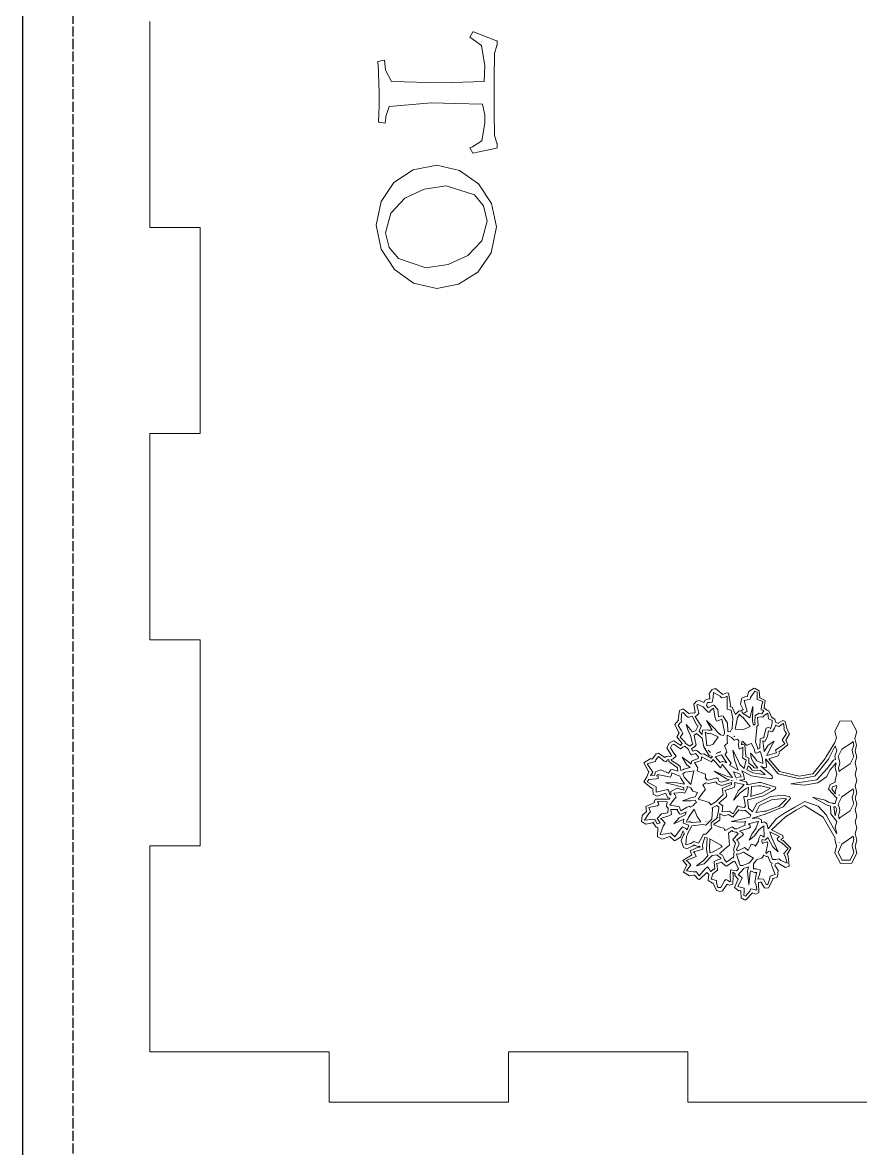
# Model space of a CAD drawing. Header units: millimetres. Extents: x 0 to 610, y 0 to 514.
# Drawn here: x 0 to 50.2, y 110.9 to 178.2 of the extents above; entities that cross this region are included whole.
import ezdxf

# ---------------------------------------------------------------- set-up
doc = ezdxf.new("R2010")
doc.units = ezdxf.units.MM
doc.header["$LTSCALE"] = 0.05
doc.linetypes.add('Dotted', pattern=[15, 12, -3])
doc.layers.get('0').update_dxf_attribs({"plot": 0})
doc.layers.add('CUT', color=1, linetype='Continuous', lineweight=0)
doc.layers.add('ETCH', color=5, linetype='Continuous', lineweight=0)

# ---------------------------------------------------------------- blocks, each defined once
blk = doc.blocks.new('left_outer')
blk.add_lwpolyline([(78, 175.421), (78, 187.737), (75, 187.737), (75, 200.053), (78, 200.053), (78, 212.368), (75, 212.368), (75, 224.684), (78, 224.684), (78, 237), (67.286, 237), (67.286, 240), (56.571, 240), (56.571, 237), (45.857, 237), (45.857, 240), (35.143, 240)])

msp = doc.modelspace()

# ---------------------------------------------------------------- linework, layer by layer
msp.add_lwpolyline([(0, 0), (610, 0), (610, 457), (0, 457)], close=True)
at = {"linetype": 'Dotted'}
msp.add_lwpolyline([(3, 3), (607, 3), (607, 454), (3, 454)], close=True, dxfattribs=at)
at = {"layer": 'ETCH'}
for points in [[(28.381, 170.78), (28.381, 171.004), (28.354, 171.017), (28.203, 171.484), (28.183, 172.886), (28.183, 174.854), (28.203, 176.388), (28.354, 176.855), (28.381, 176.875), (28.381, 177.132), (28.341, 177.145), (26.959, 177.672), (26.92, 177.685), (26.729, 177.356), (26.794, 177.329), (27.434, 176.868), (27.644, 175.651), (27.598, 174.71), (25.07, 174.624), (22.062, 174.716), (21.706, 175.388), (21.654, 175.815), (21.634, 175.987), (21.246, 175.914), (21.285, 175.335), (21.285, 175.17), (21.325, 174.045), (21.325, 173.867), (21.325, 173.248), (21.305, 172.774), (21.285, 172.274), (21.338, 172.274), (21.68, 172.228), (21.713, 172.537), (21.713, 172.616), (21.91, 173.215), (24.445, 173.426), (25.873, 173.393), (27.499, 173.354), (27.644, 172.709), (27.644, 172.682), (27.644, 172.3), (27.644, 172.215), (27.461, 171.158), (26.893, 170.806), (26.729, 170.74), (26.92, 170.418), (27.288, 170.497), (28.341, 170.727), (28.381, 170.747), (28.381, 170.78), (28.381, 170.78)], [(24.774, 169.7), (23.349, 169.424), (22.198, 168.666), (21.428, 167.532), (21.147, 166.126), (21.438, 164.688), (22.225, 163.481), (23.38, 162.651), (24.774, 162.342), (26.068, 162.593), (27.208, 163.32), (28.019, 164.477), (28.328, 166.021), (28.038, 167.423), (27.259, 168.596), (26.126, 169.401), (24.774, 169.7), (24.774, 169.7)], [(25.333, 168.47), (27.008, 167.931), (27.564, 167.27), (27.775, 166.357), (27.456, 165.19), (26.618, 164.316), (25.443, 163.769), (24.109, 163.579), (22.476, 164.138), (21.92, 164.792), (21.706, 165.659), (22.022, 166.843), (22.851, 167.729), (24.014, 168.284), (25.333, 168.476), (25.333, 168.47)]]:
    msp.add_lwpolyline(points, close=True, dxfattribs=at)
for points in [[(43.319, 137.939), (43.218, 137.964), (42.989, 137.863), (42.919, 137.502), (43.084, 137.175), (42.931, 137.086), (42.836, 137.099), (42.626, 136.889), (42.62, 136.876), (42.416, 137.322), (42.295, 137.335), (42.313, 137.487), (42.199, 138.155), (42.104, 138.181), (41.894, 138.098), (41.862, 138.079), (41.429, 138.429), (41.219, 138.378), (41.035, 138.127), (41.08, 137.856), (41.093, 137.805), (41.08, 137.805), (40.997, 137.812), (40.812, 137.748), (40.723, 137.608), (40.462, 137.71), (40.296, 137.672), (40.125, 137.506), (40.208, 136.997), (40.138, 136.965), (40.03, 136.984), (39.826, 136.939), (39.507, 137.194), (39.45, 137.2), (39.266, 137.13), (39.183, 136.544), (39.19, 136.526), (38.986, 136.283), (39.208, 135.819), (39.253, 135.762), (39.234, 135.743), (39.113, 135.552), (39.432, 135.151), (39.432, 135.145), (39.323, 135.043), (39.298, 135.068), (38.923, 135.311), (38.91, 135.311), (38.668, 135.196), (38.521, 134.884), (38.795, 134.432), (38.808, 134.419), (38.707, 134.375), (38.598, 134.388), (38.471, 134.362), (38.401, 134.311), (38.013, 134.566), (37.885, 134.534), (37.663, 134.228), (37.655, 134.228), (37.509, 134.235), (37.133, 133.987), (37.413, 133.477), (37.445, 133.452), (37.324, 133.16), (37.14, 132.867), (37.591, 132.472), (37.687, 132.434), (37.68, 132.402), (37.699, 132.128), (37.935, 131.995), (38.386, 132.154), (38.443, 132.18), (38.577, 131.925), (38.698, 131.874), (38.653, 131.829), (37.826, 131.816), (37.756, 131.677), (37.775, 131.62), (37.253, 131.378), (37.298, 131.091), (37.042, 130.838), (36.992, 130.48), (37.259, 130.321), (37.648, 130.416), (37.667, 130.423), (37.876, 130.149), (37.953, 130.136), (37.972, 130.136), (37.946, 129.576), (38.232, 129.43), (38.684, 129.583), (38.952, 129.36), (39.003, 129.36), (39.325, 129.552), (39.461, 129.882), (39.474, 129.913), (39.48, 129.907), (39.563, 129.754), (39.519, 129.691), (39.364, 129.361), (39.506, 128.94), (39.711, 128.851), (40.073, 129.036), (40.15, 129.093), (40.207, 129.061), (40.405, 128.997), (40.456, 129.004), (40.487, 128.959), (40.392, 128.953), (39.908, 128.73), (40.003, 128.482), (39.99, 128.476), (39.475, 128.151), (39.691, 127.903), (39.717, 127.884), (39.698, 127.865), (39.513, 127.458), (39.876, 127.247), (40.124, 127.279), (40.175, 127.285), (40.188, 127.26), (40.385, 127.037), (40.474, 127.018), (40.913, 127.445), (41.015, 127.324), (40.977, 126.968), (41.251, 126.802), (41.289, 126.802), (41.473, 126.363), (41.677, 126.312), (41.843, 126.35), (42.117, 126.745), (42.25, 126.681), (42.46, 126.751), (42.479, 127.203), (42.453, 127.458), (42.593, 127.362), (42.587, 127.261), (42.771, 127.051), (42.555, 126.542), (42.809, 126.344), (42.93, 126.357), (42.937, 126.357), (42.93, 126.332), (42.949, 125.931), (43.165, 125.804), (43.242, 125.797), (43.637, 126.23), (43.834, 126.154), (44.018, 126.243), (44, 126.822), (43.993, 126.835), (44.101, 126.854), (44.165, 126.861), (44.178, 126.816), (44.356, 126.53), (44.477, 126.505), (44.598, 126.523), (44.84, 127.013), (44.84, 127.052), (44.859, 127.058), (45.126, 127.173), (45.167, 127.558), (44.96, 127.873), (44.96, 127.873), (45.017, 127.949), (45.151, 128.026), (45.151, 128.026), (45.176, 128), (45.609, 127.746), (45.819, 127.816), (45.768, 128.408), (45.704, 128.547), (45.704, 128.547), (45.729, 128.554), (45.933, 128.885), (45.462, 129.343), (45.335, 129.4), (45.462, 129.515), (45.437, 129.648), (44.762, 129.998), (45.609, 130.774), (46.252, 131.156), (46.742, 131.449), (47.856, 130.755), (47.932, 130.602), (48.568, 129.501), (48.562, 129.418), (48.664, 129.03), (48.555, 128.61), (48.886, 127.98), (49.574, 127.999), (49.873, 128.623), (49.777, 128.992), (49.867, 129.367), (49.772, 129.768), (49.873, 130.118), (49.778, 130.462), (49.861, 130.812), (49.772, 131.181), (49.873, 131.537), (49.778, 131.881), (49.861, 132.225), (49.772, 132.594), (49.867, 132.944), (49.772, 133.288), (49.854, 133.638), (49.765, 134.007), (49.867, 134.357), (49.772, 134.694), (49.854, 135.044), (49.753, 135.439), (49.867, 135.866), (49.524, 136.502), (48.849, 136.477), (48.55, 135.859), (48.645, 135.49), (48.562, 135.217), (48.015, 134.338), (47.983, 134.255), (47.258, 133.365), (47.232, 133.346), (46.428, 133.204), (45.246, 133.473), (44.61, 134.224), (45.164, 134.409), (45.246, 134.568), (45.202, 134.657), (45.259, 134.682), (45.736, 135.071), (45.628, 135.351), (45.844, 135.727), (45.698, 135.994), (45.596, 136.471), (45.437, 136.522), (45.176, 136.356), (45.169, 136.343), (45.004, 136.433), (44.959, 136.611), (44.762, 136.719), (44.762, 136.732), (44.609, 137.101), (44.488, 137.132), (44.322, 137.279), (44.322, 137.279), (44.399, 137.712), (44.08, 137.877), (44.08, 137.877), (44.042, 138.304), (43.794, 138.444), (43.724, 138.45), (43.41, 138.261), (43.319, 137.939), (43.319, 137.939)], [(41.06, 137.602), (41.219, 137.615), (41.276, 137.901), (41.308, 138.194), (41.696, 137.984), (41.785, 137.869), (42.001, 137.926), (42.11, 137.977), (42.122, 137.526), (42.122, 137.207), (42.313, 137.137), (42.365, 137.137), (42.422, 136.845), (42.466, 136.66), (42.409, 136.03), (42.371, 136.005), (42.308, 135.846), (42.206, 135.865), (42.155, 135.858), (42.137, 136.367), (41.875, 136.781), (41.785, 136.8), (41.607, 136.743), (41.567, 137.189), (41.321, 137.449), (41.283, 137.449), (40.99, 137.278), (40.939, 137.348), (40.888, 137.424), (40.939, 137.595), (41.06, 137.602), (41.06, 137.602)], [(43.783, 138.276), (43.904, 138.219), (43.911, 137.946), (43.917, 137.78), (44.083, 137.716), (44.242, 137.66), (44.166, 137.386), (44.153, 137.17), (44.242, 137.131), (44.319, 137.106), (44.191, 136.915), (44.178, 136.922), (44.026, 136.96), (43.79, 136.826), (43.771, 136.426), (43.79, 136.305), (43.688, 136.241), (43.65, 136.381), (43.637, 136.502), (43.656, 137.355), (43.484, 136.687), (43.134, 136.903), (43.102, 136.916), (43.084, 136.947), (43.192, 137.004), (43.319, 137.087), (43.262, 137.272), (43.129, 137.724), (43.307, 137.755), (43.491, 137.8), (43.517, 137.895), (43.783, 138.276), (43.783, 138.276)], [(40.398, 137.048), (40.309, 137.43), (40.372, 137.487), (40.691, 137.347), (40.722, 137.309), (40.774, 137.232), (40.983, 137.016), (41.06, 137.023), (41.13, 137.118), (41.301, 137.251), (41.409, 136.685), (41.473, 136.481), (41.625, 136.526), (41.797, 136.602), (41.963, 135.838), (41.963, 135.768), (41.906, 135.635), (41.721, 135.673), (41.517, 135.845), (41.517, 135.845), (41.422, 135.991), (40.887, 136.519), (41.218, 135.946), (40.989, 135.953), (40.932, 135.966), (40.646, 135.947), (40.621, 135.692), (40.443, 135.877), (40.506, 136.055), (40.576, 136.182), (40.43, 136.412), (40.201, 136.762), (40.302, 136.832), (40.423, 136.94), (40.398, 137.048), (40.398, 137.048)], [(44.064, 137.907), (44.064, 137.907), (44.038, 137.907), (44.051, 137.907), (44.064, 137.907), (44.064, 137.907)], [(44.305, 137.233), (44.324, 137.278), (44.305, 137.233), (44.305, 137.233)], [(39.615, 135.177), (39.608, 135.228), (39.526, 135.311), (39.309, 135.521), (39.379, 135.597), (39.474, 135.75), (39.366, 135.941), (39.188, 136.234), (39.296, 136.355), (39.398, 136.45), (39.379, 136.603), (39.405, 136.972), (39.481, 136.997), (39.71, 136.761), (39.767, 136.717), (39.843, 136.723), (40.021, 136.78), (40.314, 136.252), (40.378, 136.195), (40.359, 136.163), (40.251, 135.934), (40.034, 135.819), (39.939, 135.959), (39.678, 136.283), (39.799, 135.857), (39.927, 135.653), (40.035, 135.201), (40.073, 135.125), (39.882, 134.997), (39.615, 135.177), (39.615, 135.177)], [(42.861, 136.896), (42.912, 136.832), (42.989, 136.743), (43.065, 136.718), (43.504, 136.164), (43.459, 136.139), (43.09, 135.986), (42.6, 136.011), (42.734, 136.705), (42.803, 136.807), (42.861, 136.896), (42.861, 136.896)], [(42.994, 137.036), (43.064, 136.959), (42.994, 137.036), (42.994, 137.036)], [(44.541, 136.953), (44.573, 136.787), (44.598, 136.615), (44.738, 136.558), (44.801, 136.54), (44.808, 136.355), (44.795, 136.279), (44.743, 136.126), (44.725, 136.069), (44.578, 136.114), (44.457, 136.069), (44.324, 135.617), (44.305, 135.49), (44.242, 135.496), (44.095, 135.426), (44.064, 134.873), (43.943, 134.816), (43.943, 134.841), (43.815, 135.242), (43.892, 136.088), (43.866, 136.127), (43.968, 136.248), (43.955, 136.47), (43.936, 136.706), (44.082, 136.751), (44.254, 136.725), (44.356, 136.846), (44.541, 136.953), (44.541, 136.953)], [(39.201, 136.514), (39.208, 136.495), (39.201, 136.514), (39.201, 136.514)], [(45.496, 136.335), (45.521, 136.087), (45.502, 135.998), (45.585, 135.865), (45.661, 135.737), (45.502, 135.501), (45.407, 135.374), (45.496, 135.241), (45.56, 135.12), (45.203, 134.884), (45.006, 134.751), (45.063, 134.591), (44.49, 134.432), (44.732, 134.929), (44.929, 135.291), (44.573, 135.043), (44.337, 134.661), (44.254, 135.311), (44.292, 135.298), (44.394, 135.285), (44.527, 135.59), (44.591, 135.915), (44.597, 135.915), (44.667, 135.883), (44.782, 135.845), (44.833, 135.858), (44.947, 136.067), (45.024, 136.265), (45.055, 136.233), (45.195, 136.157), (45.227, 136.157), (45.355, 136.258), (45.463, 136.348), (45.496, 136.335), (45.496, 136.335)], [(44.713, 136.011), (44.719, 136.036), (44.719, 136.036), (44.713, 136.011), (44.713, 136.011)], [(39.265, 135.75), (39.278, 135.737), (39.265, 135.75), (39.265, 135.75)], [(40.557, 134.503), (40.302, 134.732), (40.213, 134.745), (40.06, 134.7), (39.99, 134.833), (40.181, 134.967), (40.276, 135.068), (40.207, 135.304), (40.143, 135.654), (40.296, 135.744), (40.62, 135.47), (40.728, 134.942), (41.014, 134.445), (41.244, 134.369), (41.154, 134.279), (40.721, 134.534), (40.557, 134.503), (40.557, 134.503)], [(40.869, 135.782), (40.958, 135.756), (41.015, 135.756), (41.11, 135.763), (41.587, 135.54), (41.288, 135.114), (41.129, 135.044), (40.913, 135.019), (40.843, 135.584), (40.85, 135.616), (40.825, 135.749), (40.806, 135.819), (40.869, 135.782), (40.869, 135.782)], [(42.873, 134.84), (43.013, 134.897), (43.051, 134.922), (43.058, 134.457), (43.045, 134.286), (43.204, 134.191), (43.255, 134.178), (43.128, 133.656), (42.886, 133.892), (42.879, 133.898), (42.739, 134.222), (42.466, 134.751), (42.555, 134.165), (42.778, 133.56), (42.268, 133.859), (42.351, 133.98), (42.224, 134.158), (41.981, 134.502), (42.013, 134.527), (42.108, 134.623), (42.045, 134.832), (41.962, 135.017), (42.032, 135.087), (42.134, 135.17), (42.127, 135.367), (42.127, 135.653), (42.382, 135.5), (42.534, 135.354), (42.662, 135.386), (42.738, 135.405), (42.808, 135.315), (42.815, 135.264), (42.802, 135.06), (42.815, 134.882), (42.828, 134.825), (42.873, 134.84), (42.873, 134.84)], [(42.524, 135.546), (42.555, 135.559), (42.555, 135.559), (42.524, 135.546), (42.524, 135.546)], [(42.568, 135.566), (42.555, 135.559), (42.542, 135.584), (42.542, 135.584), (42.587, 135.566), (42.568, 135.566), (42.568, 135.566)], [(44.248, 133.949), (43.898, 134.114), (43.752, 134.318), (43.516, 134.573), (43.573, 134.235), (43.732, 133.949), (43.961, 133.669), (43.726, 133.688), (43.656, 133.789), (43.42, 133.98), (43.42, 134.266), (43.236, 134.375), (43.242, 134.4), (43.172, 135.043), (43.045, 135.106), (42.981, 135.074), (42.994, 135.252), (43.039, 135.259), (43.052, 135.259), (43.167, 135.157), (43.281, 135.049), (43.332, 135.043), (43.453, 135.1), (43.548, 135.144), (43.567, 135.144), (43.739, 134.801), (43.802, 134.597), (43.885, 134.565), (44.018, 134.635), (44.075, 134.68), (44.107, 134.648), (44.184, 134.374), (44.222, 134.241), (44.248, 133.949), (44.248, 133.949)], [(49.683, 135.056), (49.6, 134.764), (49.613, 134.624), (49.696, 134.369), (49.473, 133.943), (48.869, 133.529), (48.805, 133.472), (48.773, 133.688), (48.856, 133.981), (48.843, 134.121), (48.76, 134.375), (48.983, 134.802), (49.588, 135.215), (49.651, 135.272), (49.683, 135.056), (49.683, 135.056)], [(39.061, 134.395), (38.94, 134.573), (38.724, 134.885), (38.813, 135.056), (38.922, 135.113), (39.157, 134.942), (39.323, 134.827), (39.469, 134.922), (39.59, 134.992), (39.781, 134.814), (39.8, 134.782), (39.915, 134.553), (39.991, 134.477), (40.112, 134.515), (40.227, 134.547), (40.405, 134.356), (40.392, 134.273), (40.385, 134.248), (40.334, 134.241), (39.984, 134.095), (39.977, 133.917), (39.812, 134.05), (39.436, 134.336), (39.697, 133.903), (39.907, 133.719), (39.531, 133.617), (39.5, 133.604), (39.353, 133.534), (39.315, 133.7), (39.328, 133.757), (39.162, 133.897), (38.787, 134.139), (38.781, 134.19), (38.882, 134.241), (39.061, 134.395), (39.061, 134.395)], [(39.36, 135.005), (39.342, 135.024), (39.348, 135.024), (39.36, 135.005), (39.36, 135.005)], [(40.837, 134.821), (40.812, 134.821), (40.837, 134.821), (40.837, 134.821), (40.837, 134.821)], [(41.117, 134.611), (41.117, 134.611), (40.977, 134.751), (41.117, 134.611), (41.117, 134.611)], [(41.722, 134.668), (41.684, 134.636), (41.454, 134.56), (41.722, 134.668), (41.722, 134.668)], [(45.158, 133.332), (46.465, 133.029), (47.347, 133.198), (47.373, 133.217), (48.181, 134.204), (48.213, 134.286), (48.582, 135.006), (48.665, 134.732), (48.563, 134.382), (48.588, 134.197), (48.474, 134.146), (48.092, 133.65), (47.474, 132.987), (46.704, 132.854), (45.915, 132.733), (46.717, 132.657), (47.544, 132.803), (48.048, 133.159), (48.27, 133.567), (48.607, 133.98), (48.639, 133.987), (48.575, 133.688), (48.671, 133.312), (48.569, 132.95), (48.575, 132.829), (48.276, 132.695), (48.168, 132.422), (48.639, 131.912), (48.658, 131.912), (48.665, 131.899), (48.57, 131.569), (48.442, 131.569), (48.436, 131.575), (48.397, 131.575), (48.181, 131.638), (47.977, 131.753), (47.213, 131.944), (47.876, 131.587), (48.092, 131.466), (48.302, 131.396), (48.322, 130.949), (48.652, 130.506), (48.665, 130.499), (48.665, 130.493), (48.57, 130.143), (48.665, 129.799), (48.652, 129.767), (48.124, 130.722), (48.047, 130.875), (47.55, 131.407), (46.762, 131.677), (46.164, 131.352), (45.553, 130.99), (45.064, 130.671), (44.566, 130.042), (44.483, 130.341), (44.362, 130.455), (44.324, 130.462), (44.171, 130.41), (44.165, 130.595), (43.936, 130.703), (43.643, 130.671), (43.643, 130.678), (44.4, 130.926), (45.47, 131.363), (45.896, 131.861), (45.864, 131.969), (45.476, 132.059), (44.738, 131.982), (43.889, 131.566), (43.656, 131.117), (43.643, 131.066), (43.369, 131.295), (43.394, 131.326), (43.338, 131.785), (43.356, 131.785), (44.285, 132.014), (44.75, 132.288), (44.986, 132.428), (45.024, 132.536), (44.139, 132.809), (44.006, 132.816), (43.299, 132.688), (43.299, 132.695), (43.331, 132.739), (43.261, 132.861), (42.866, 132.956), (42.949, 132.962), (43.153, 133), (43.102, 133.299), (43, 133.516), (43.573, 133.21), (44.299, 133.102), (44.712, 133.051), (44.751, 133.044), (44.833, 133.096), (44.808, 133.223), (44.127, 133.796), (44.375, 133.701), (44.394, 133.701), (44.47, 133.739), (44.477, 133.841), (44.42, 134.216), (44.42, 134.216), (44.426, 134.216), (45.158, 133.332), (45.158, 133.332)], [(37.598, 133.325), (37.674, 133.44), (37.541, 133.637), (37.337, 133.943), (37.649, 134.038), (37.827, 134.07), (37.865, 134.171), (38.005, 134.369), (38.355, 134.095), (38.463, 134.05), (38.533, 134.14), (38.552, 134.178), (38.635, 134.191), (38.635, 134.07), (39.125, 133.713), (39.15, 133.7), (39.169, 133.49), (38.838, 133.586), (38.755, 133.573), (38.609, 133.382), (38.157, 133.566), (37.845, 133.465), (37.769, 133.235), (37.686, 133.248), (37.533, 133.235), (37.598, 133.325), (37.598, 133.325)], [(42.434, 133.115), (42.142, 133.185), (41.346, 133.497), (42.084, 133.032), (42.25, 132.981), (41.785, 132.841), (41.639, 132.886), (41.607, 132.962), (41.588, 133.039), (41.506, 133.096), (41.385, 133.064), (41.009, 132.962), (40.901, 132.981), (40.799, 133.108), (40.818, 133.147), (40.825, 133.312), (40.704, 133.351), (40.328, 133.523), (40.347, 133.574), (40.36, 133.701), (40.322, 133.752), (40.162, 134.013), (40.353, 134.058), (40.557, 134.134), (40.589, 134.274), (40.595, 134.344), (41.028, 134.128), (41.162, 134.058), (41.251, 134.141), (41.289, 134.198), (41.563, 133.879), (41.684, 133.739), (41.728, 133.701), (41.766, 133.752), (41.823, 133.866), (41.83, 133.905), (42.434, 133.115), (42.434, 133.115)], [(41.811, 134.083), (41.709, 134.013), (41.41, 134.356), (41.779, 134.464), (42.071, 134.019), (42.084, 134), (42.065, 134.019), (41.868, 134.083), (41.811, 134.083), (41.811, 134.083)], [(38.699, 132.097), (38.623, 132.306), (38.566, 132.402), (38.298, 132.338), (37.872, 132.237), (37.878, 132.364), (37.872, 132.555), (37.655, 132.67), (37.337, 132.854), (37.439, 133.007), (37.872, 133.032), (37.993, 133.057), (37.986, 133.21), (37.948, 133.305), (38.559, 133.178), (38.725, 133.127), (38.788, 133.273), (38.82, 133.394), (39.297, 133.197), (39.354, 133.082), (39.577, 132.713), (38.883, 132.846), (38.425, 132.802), (38.934, 132.674), (39.539, 132.522), (39.539, 132.458), (39.532, 132.369), (39.532, 132.369), (39.137, 132.477), (38.762, 132.273), (38.755, 132.057), (38.699, 132.097), (38.699, 132.097)], [(39.558, 133.134), (39.526, 133.198), (39.475, 133.344), (39.577, 133.42), (39.628, 133.439), (40.143, 133.522), (40.13, 133.509), (39.939, 132.701), (39.558, 133.134), (39.558, 133.134)], [(42.498, 133.452), (42.873, 133.331), (42.93, 133.21), (42.956, 133.153), (42.937, 133.153), (42.638, 133.115), (42.498, 133.452), (42.498, 133.452)], [(44.114, 133.535), (44.4, 133.293), (44.318, 133.299), (43.655, 133.395), (43.286, 133.566), (43.382, 133.808), (43.483, 133.725), (43.611, 133.554), (44.114, 133.535), (44.114, 133.535)], [(37.871, 133.224), (37.878, 133.224), (37.941, 133.211), (37.871, 133.224), (37.871, 133.224)], [(38.947, 131.824), (39.061, 131.945), (38.985, 132.104), (38.922, 132.18), (39.45, 132.212), (39.59, 132.174), (39.736, 132.473), (39.742, 132.587), (39.952, 132.498), (40.067, 132.307), (40.347, 132.224), (40.207, 131.963), (39.946, 131.893), (39.443, 131.715), (39.953, 131.715), (40.214, 131.767), (40.296, 131.627), (40.157, 131.55), (40.1, 131.442), (39.934, 131.347), (39.851, 131.404), (39.692, 131.321), (39.348, 131.117), (39.31, 131.212), (39.278, 131.372), (39.062, 131.403), (38.687, 131.473), (38.947, 131.824), (38.947, 131.824)], [(39.729, 132.587), (39.729, 132.587), (39.711, 132.568), (39.729, 132.587), (39.729, 132.587)], [(42.371, 132.822), (42.384, 132.689), (42.384, 132.689), (41.83, 132.466), (41.887, 132.097), (41.436, 131.664), (41.41, 131.633), (41.143, 131.493), (41.035, 131.626), (40.806, 131.709), (40.392, 131.83), (40.685, 132.25), (40.825, 132.39), (40.729, 132.581), (40.666, 132.67), (40.85, 132.791), (41.022, 132.759), (41.442, 132.861), (41.525, 132.734), (41.799, 132.638), (42.371, 132.822), (42.371, 132.822)], [(43.141, 132.689), (43.007, 132.561), (42.772, 132.319), (42.491, 131.772), (42.892, 132.198), (43.255, 132.466), (43.286, 132.479), (43.382, 132.517), (43.388, 132.492), (43.35, 132.053), (43.305, 131.976), (43.165, 131.989), (43.108, 131.976), (43.108, 131.919), (43.147, 131.741), (43.216, 131.398), (43.127, 131.328), (42.892, 131.366), (42.752, 131.429), (42.631, 131.232), (42.478, 130.939), (42.306, 131.067), (42.243, 131.105), (42.167, 131.086), (41.829, 131.073), (41.836, 131.321), (41.867, 131.429), (41.778, 131.493), (41.619, 131.588), (42.039, 131.945), (42.109, 132.014), (42.052, 132.186), (41.982, 132.332), (42.453, 132.504), (42.555, 132.549), (42.574, 132.727), (42.567, 132.809), (43.141, 132.689), (43.141, 132.689)], [(42.403, 132.912), (42.384, 132.93), (42.377, 132.943), (42.422, 132.93), (42.403, 132.912), (42.403, 132.912)], [(42.677, 133.02), (42.677, 133.02), (42.695, 133.013), (42.677, 133.02), (42.677, 133.02)], [(43.567, 132.574), (44, 132.619), (44.128, 132.613), (44.707, 132.485), (44.185, 132.173), (43.523, 131.976), (43.53, 131.982), (43.581, 132.523), (43.567, 132.574), (43.567, 132.574)], [(48.665, 132.606), (48.582, 132.256), (48.588, 132.141), (48.366, 132.422), (48.417, 132.555), (48.646, 132.644), (48.665, 132.606), (48.665, 132.606)], [(49.683, 132.237), (49.6, 131.945), (49.613, 131.811), (49.696, 131.557), (49.473, 131.13), (48.869, 130.717), (48.805, 130.653), (48.773, 130.851), (48.856, 131.143), (48.843, 131.277), (48.76, 131.531), (48.983, 131.957), (49.581, 132.371), (49.651, 132.435), (49.683, 132.237), (49.683, 132.237)], [(48.799, 132.071), (48.83, 132.09), (48.805, 132.065), (48.799, 132.071), (48.799, 132.071)], [(37.935, 130.347), (37.865, 130.48), (37.802, 130.633), (37.586, 130.608), (37.172, 130.57), (37.446, 130.965), (37.541, 131.066), (37.471, 131.212), (37.446, 131.327), (37.942, 131.422), (38.044, 131.479), (38.019, 131.587), (37.955, 131.677), (38.528, 131.658), (38.496, 131.41), (38.586, 131.27), (38.567, 131.009), (38.19, 130.945), (37.937, 130.672), (38.108, 130.398), (37.935, 130.347), (37.935, 130.347)], [(38.985, 129.564), (38.858, 129.704), (38.762, 129.818), (38.61, 129.774), (38.113, 129.704), (38.298, 130.213), (38.412, 130.385), (38.266, 130.544), (38.126, 130.665), (38.629, 130.836), (38.801, 130.907), (38.775, 131.034), (38.762, 131.212), (38.89, 131.2), (39.074, 131.212), (39.113, 131.212), (39.265, 130.945), (39.36, 130.926), (39.672, 131.066), (39.615, 130.882), (39.246, 130.716), (38.922, 130.341), (39.303, 130.519), (39.526, 130.633), (39.494, 130.379), (39.819, 130.271), (39.729, 129.99), (39.64, 130.06), (39.456, 130.175), (39.278, 129.946), (38.985, 129.564), (38.985, 129.564)], [(39.151, 131.206), (39.151, 131.206), (39.176, 131.212), (39.151, 131.206), (39.151, 131.206)], [(39.647, 129.087), (39.692, 129.59), (39.768, 129.755), (39.762, 129.794), (40.01, 130.22), (40.672, 130.315), (40.672, 130.315), (40.672, 130.315), (40.85, 130.271), (41.2, 130.621), (41.238, 131.225), (41.245, 131.264), (41.219, 131.282), (41.213, 131.301), (41.493, 131.435), (41.627, 131.339), (41.608, 131.123), (41.506, 130.684), (41.156, 130.398), (41.156, 130.201), (41.201, 130.118), (40.876, 129.768), (40.87, 129.73), (40.698, 129.73), (40.571, 129.469), (40.41, 129.195), (40.302, 129.233), (40.124, 129.284), (39.946, 129.182), (39.647, 129.087), (39.647, 129.087)], [(39.812, 130.462), (39.672, 130.455), (39.749, 130.601), (39.774, 130.627), (39.799, 130.735), (40.143, 131.231), (40.334, 130.786), (40.544, 130.462), (39.996, 130.436), (39.926, 130.468), (39.812, 130.462), (39.812, 130.462)], [(43.841, 131.028), (43.847, 131.047), (44.049, 131.437), (44.776, 131.779), (45.477, 131.855), (45.668, 131.836), (45.222, 131.396), (44.433, 131.104), (44.338, 131.104), (43.841, 131.028), (43.841, 131.028)], [(48.588, 131.365), (48.665, 131.2), (48.582, 130.856), (48.582, 130.831), (48.499, 131.372), (48.588, 131.365), (48.588, 131.365)], [(43.154, 131.136), (43.16, 131.136), (43.224, 131.136), (43.542, 130.862), (43.466, 130.741), (42.969, 130.627), (42.383, 130.48), (42.969, 130.449), (43.236, 130.493), (43.198, 130.449), (43.179, 130.302), (43.198, 130.277), (42.734, 130.061), (42.695, 130.054), (42.581, 130.048), (42.428, 130.175), (42.262, 130.093), (41.995, 129.953), (41.957, 130.01), (41.912, 130.093), (41.734, 130.131), (41.314, 130.29), (41.314, 130.335), (41.632, 130.544), (41.677, 130.576), (41.677, 130.735), (41.684, 130.958), (41.944, 130.831), (42.192, 130.901), (42.466, 130.754), (42.81, 131.187), (43.007, 131.117), (43.154, 131.136), (43.154, 131.136)], [(41.518, 130.697), (41.518, 130.697), (41.581, 130.722), (41.518, 130.697), (41.518, 130.697)], [(37.718, 130.449), (37.75, 130.462), (37.718, 130.449), (37.718, 130.449), (37.718, 130.449)], [(40.85, 130.48), (40.843, 130.474), (40.85, 130.48), (40.85, 130.48)], [(42.677, 129.844), (42.772, 129.749), (42.466, 129.412), (42.619, 129.202), (42.491, 128.788), (42.53, 128.699), (42.491, 128.324), (42.422, 128.311), (42.307, 128.209), (42.071, 128.056), (41.938, 128.234), (41.938, 128.234), (41.919, 128.311), (41.843, 128.476), (41.754, 128.508), (41.652, 128.565), (41.951, 128.839), (42.256, 129.068), (42.205, 129.8), (42.396, 129.953), (42.396, 129.959), (42.46, 129.889), (42.619, 129.851), (42.677, 129.844), (42.677, 129.844)], [(44.325, 129.557), (44.261, 129.609), (44.102, 129.666), (44.007, 129.475), (44, 129.335), (44, 129.335), (44, 129.316), (43.816, 129.004), (43.771, 129.067), (43.561, 129.131), (43.504, 128.985), (43.365, 128.749), (43.308, 128.819), (43.161, 128.94), (43.021, 128.845), (42.741, 128.743), (42.684, 128.813), (42.812, 129.119), (42.843, 129.175), (42.729, 129.347), (42.672, 129.379), (43.009, 129.627), (43.098, 129.716), (43.028, 129.818), (42.857, 129.907), (43.41, 130.085), (43.512, 130.155), (43.467, 130.269), (43.385, 130.346), (43.951, 130.486), (44.002, 130.479), (43.856, 130.129), (43.856, 130.116), (43.843, 130.091), (43.595, 129.734), (43.436, 129.378), (43.76, 129.626), (44.008, 129.982), (44.027, 130.007), (44.319, 130.224), (44.325, 129.557), (44.325, 129.557)], [(40.455, 127.235), (40.366, 127.362), (40.296, 127.47), (40.092, 127.483), (39.698, 127.547), (39.825, 127.731), (39.946, 127.878), (39.781, 128.087), (39.666, 128.164), (40.023, 128.291), (40.258, 128.399), (40.162, 128.609), (40.105, 128.673), (40.411, 128.762), (40.665, 128.838), (40.647, 129.093), (40.768, 129.462), (40.781, 129.551), (40.787, 129.551), (40.915, 129.519), (40.882, 128.788), (40.895, 128.73), (40.895, 128.66), (40.971, 128.463), (40.99, 128.45), (40.691, 128.132), (40.283, 127.846), (40.754, 127.96), (41.225, 128.456), (41.238, 128.456), (41.493, 128.488), (41.722, 128.317), (41.735, 128.31), (41.741, 128.266), (41.741, 128.253), (41.569, 128.195), (41.34, 128.094), (41.359, 127.795), (41.39, 127.687), (41.327, 127.629), (41.308, 127.642), (41.136, 127.509), (41.13, 127.502), (41.021, 127.68), (40.945, 127.788), (40.799, 127.667), (40.455, 127.235), (40.455, 127.235)], [(41.741, 129.08), (41.817, 128.972), (41.811, 128.966), (41.238, 128.66), (41.231, 128.66), (41.111, 128.635), (41.079, 128.622), (41.085, 128.667), (41.079, 128.756), (41.06, 128.839), (41.085, 129.443), (41.741, 129.08), (41.741, 129.08)], [(45.253, 129.596), (45.241, 129.589), (45.107, 129.468), (45.139, 129.347), (45.406, 129.188), (45.756, 128.876), (45.693, 128.774), (45.515, 128.577), (45.598, 128.354), (45.712, 128.004), (45.324, 128.163), (45.229, 128.252), (45.031, 128.208), (44.827, 128.208), (44.738, 128.513), (44.706, 128.685), (44.637, 128.71), (44.509, 128.634), (44.458, 128.583), (44.439, 128.621), (44.528, 129.086), (44.554, 129.207), (44.49, 129.264), (44.344, 129.225), (44.229, 129.174), (44.198, 129.295), (44.204, 129.416), (44.344, 129.365), (44.414, 129.384), (44.547, 129.53), (44.846, 128.983), (45.165, 128.677), (44.764, 129.543), (44.675, 129.861), (44.7, 129.848), (45.253, 129.596), (45.253, 129.596)], [(49.683, 129.386), (49.594, 129.062), (49.607, 128.928), (49.689, 128.641), (49.473, 128.177), (48.99, 128.17), (48.76, 128.629), (48.983, 129.138), (49.581, 129.552), (49.645, 129.621), (49.683, 129.386), (49.683, 129.386)], [(48.805, 129.24), (48.818, 129.246), (48.805, 129.24), (48.805, 129.24), (48.805, 129.24)], [(40.525, 128.979), (40.506, 128.979), (40.525, 128.979), (40.525, 128.979)], [(43.198, 127.916), (43.09, 127.884), (43.052, 127.865), (42.899, 127.852), (42.842, 128.005), (42.836, 128.075), (42.791, 128.138), (42.683, 128.559), (42.823, 128.527), (43.09, 128.648), (43.688, 128.291), (43.421, 127.999), (43.198, 127.916), (43.198, 127.916)], [(42.301, 127.146), (42.339, 126.91), (42.275, 126.885), (42.135, 126.986), (42.034, 127.025), (41.957, 126.942), (41.748, 126.535), (41.556, 126.547), (41.486, 126.815), (41.486, 126.955), (41.314, 127.006), (41.155, 127.037), (41.27, 127.368), (41.461, 127.515), (41.537, 127.572), (41.524, 127.858), (41.486, 127.979), (41.493, 127.979), (41.594, 127.998), (41.779, 128.056), (42.021, 127.846), (42.11, 127.833), (42.467, 128.087), (42.48, 128.106), (42.537, 128.113), (42.568, 128.106), (42.638, 128.005), (42.791, 127.667), (42.798, 127.667), (42.677, 127.534), (42.326, 127.604), (42.301, 127.146), (42.301, 127.146)], [(44.719, 128.043), (44.809, 127.998), (44.79, 127.973), (44.752, 127.903), (44.815, 127.77), (44.987, 127.324), (44.847, 127.273), (44.688, 127.216), (44.649, 127.025), (44.541, 126.726), (44.459, 126.72), (44.376, 126.885), (44.286, 127.051), (44.07, 127.057), (43.962, 127.045), (44.057, 127.318), (44.114, 127.579), (43.847, 127.649), (43.694, 127.656), (43.701, 127.961), (43.707, 127.974), (43.873, 128.203), (44.21, 128.311), (44.312, 128.483), (44.445, 128.388), (44.464, 128.388), (44.547, 128.413), (44.719, 128.043), (44.719, 128.043)], [(43.783, 126.872), (43.847, 126.732), (43.885, 126.388), (43.732, 126.426), (43.535, 126.465), (43.466, 126.325), (43.211, 126.019), (43.122, 126.064), (43.128, 126.312), (43.135, 126.509), (42.906, 126.566), (42.753, 126.598), (42.931, 126.942), (43.02, 127.126), (42.88, 127.234), (42.779, 127.304), (43.091, 127.661), (43.097, 127.674), (43.135, 127.693), (43.237, 127.724), (43.396, 127.781), (43.326, 127.514), (43.409, 126.712), (43.504, 127.412), (43.523, 127.533), (43.759, 127.444), (43.842, 127.444), (43.893, 127.444), (43.88, 127.425), (43.785, 126.954), (43.783, 126.872), (43.783, 126.872)], [(44.846, 127.089), (44.846, 127.107), (44.846, 127.089), (44.846, 127.089)]]:
    msp.add_lwpolyline(points, dxfattribs=at)

# ---------------------------------------------------------------- block references
at = {"layer": 'CUT', "rotation": 180}
msp.add_blockref('left_outer', (85.618, 353.721), dxfattribs=at)

doc.saveas('drawing.dxf')
